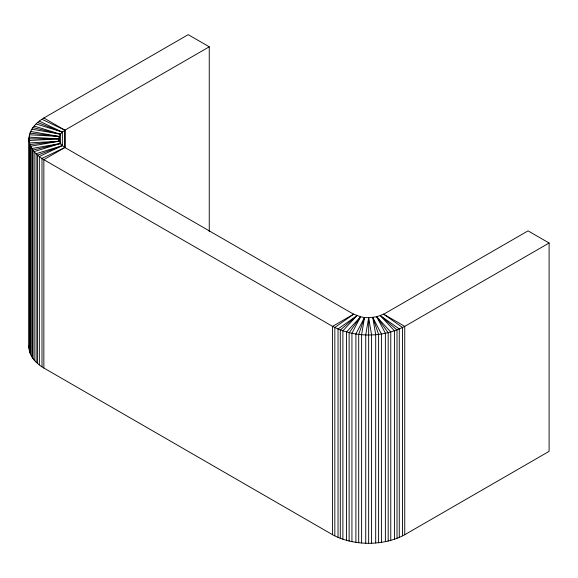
<?xml version="1.0" encoding="UTF-8"?>
<svg xmlns="http://www.w3.org/2000/svg" width="578" height="578" viewBox="0 0 578 578"><rect width="100%" height="100%" fill="white"/><g stroke="black" fill="none" stroke-linecap="round" stroke-linejoin="round"><path stroke-width="0.87" d="M549.1 243.02L404.745 326.36L383.59 314.15L376.733 316.795L368.656 317.719L368.656 543.342C381.126 543.161 393.726 540.762 404.745 534.715L549.1 451.367L549.1 243.02L528.046 230.86L383.691 314.208M209.258 231.713L209.258 46.811L188.204 34.658L43.849 117.999C36.306 122.478 29.218 129.559 28.9 138.836L28.9 347.19C29.218 356.467 36.306 363.548 43.849 368.02L332.567 534.715C343.578 540.762 356.185 543.161 368.656 543.342M28.9 347.19L29.189 345.5M371.575 543.175L371.575 334.828L368.656 317.719L364.53 317.488L361.611 334.59L361.611 542.944M368.656 317.719L365.737 334.828L365.737 543.175M43.849 368.02L43.849 159.673L65.003 147.462C61.882 145.613 58.949 142.679 58.819 138.836L28.9 138.836C29.218 148.113 36.306 155.2 43.849 159.673L332.567 326.36L353.714 314.15L360.571 316.795L364.53 317.488L358.7 334.424L358.7 542.778M346.533 540.3L346.533 331.953L360.571 316.795L351.93 333.239L351.93 541.593M364.53 317.488L355.889 333.932L355.889 542.287M360.571 316.795L349.119 332.747L349.119 541.102M338.029 537.302L338.029 328.954L356.915 315.667L342.884 330.826L342.884 539.173M356.915 315.667L340.298 330.024L340.298 538.378M353.714 314.15L334.828 327.437L334.828 535.784M209.258 46.811L64.902 130.158L64.902 147.296M65.003 147.462L41.992 158.365L41.992 366.712M31.935 356.843L31.935 148.495L60.423 143.503L34.167 151.609L34.167 359.957M60.423 143.503L32.787 150.114L32.787 358.461M29.594 351.251L29.594 142.903L59.223 141.22L30.735 146.205L30.735 354.552M59.223 141.22L29.883 144.587L29.883 352.934M29.189 140.526L58.819 138.836C58.949 134.999 61.882 132.066 65.003 130.216L43.849 117.999M29.883 133.092L59.223 136.459L59.223 140.967M31.935 129.183L60.423 134.168L60.423 144.095M30.735 131.466L59.223 136.459L29.594 134.775L29.594 137.477M32.787 127.565L60.423 134.168L34.167 126.069M36.118 123.959L62.373 132.066L62.373 145.591L39.362 156.515L39.362 364.87M37.505 122.464L62.373 132.066L39.362 121.156M41.992 119.314L65.003 130.216L65.003 147.354M64.902 147.52L353.613 314.208M383.59 314.15L402.476 327.437L402.476 535.784M394.42 539.173L394.42 330.826L380.389 315.667L399.275 328.954L399.275 537.302M380.389 315.667L397.007 330.024L397.007 538.378M385.382 541.593L385.382 333.239L376.733 316.795L390.771 331.953L390.771 540.3M376.733 316.795L388.185 332.747L388.185 541.102M375.693 542.944L375.693 334.59L372.774 317.488L381.415 333.932L381.415 542.287M372.774 317.488L378.612 334.424L378.612 542.778M404.745 534.715L404.745 326.36C382.636 337.884 354.675 337.884 332.567 326.36L332.567 534.715M58.819 141.545L58.819 138.836L29.189 137.152L29.189 348.874M37.505 363.555L37.505 155.207L62.373 145.613L36.118 153.719L36.118 362.066"/></g></svg>
